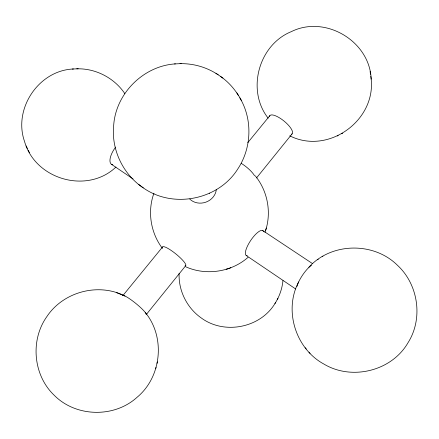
<?xml version="1.0" encoding="UTF-8"?>
<svg xmlns="http://www.w3.org/2000/svg" width="439" height="439" viewBox="0 0 439 439"><rect width="100%" height="100%" fill="white"/><g stroke="black" fill="none" stroke-linecap="round" stroke-linejoin="round"><path stroke-width="0.66" d="M179.117 273.349C178.382 290.728 187.03 308.024 201.287 317.979C224.576 335.198 261.2 327.774 275.566 302.504M282.957 280.57C282.189 288.741 279.363 296.66 274.951 303.574M124.967 296.051C98.462 282.359 63.298 291.759 46.863 316.596C30.082 340.17 33.15 375.18 54.14 395.204C75.887 417.253 114.283 418.104 137.127 397.235C161.684 376.86 165.596 337.053 145.238 312.436M264.98 232.313C271.878 213.502 267.938 191.344 255.289 175.863M157.03 363.338L157.403 361.857M155.68 368.765L156.015 367.438M265.573 230.568L266.363 228.006M153.946 193.209C147.246 211.477 150.643 232.857 162.381 248.32M298.63 281.975C283.599 310.466 295.683 348.884 323.987 364.112C351.902 380.816 391.736 371.065 408.029 342.7C423.377 318.522 418.34 284.384 397.306 265.145C373.578 241.691 331.341 242.383 308.836 267.258M277.283 299.447L277.958 298.262M146.171 314.686L185.697 265.71M256.508 177.965L292.127 133.835M162.628 246.91L122.805 295.666A15.069 2.168 39.1 0 1 135.404 303.097A15.069 2.168 39.1 0 1 146.269 314.5M247.805 142.631L269.853 115.638M115.967 167.05C87.169 194.455 35.169 179.496 24.535 141.451C12.994 108.823 38.731 70.278 73.467 68.989M248.095 257.309C231.364 272.076 206.132 275.939 185.763 266.802M317.375 259.806L318.27 259.224M322.171 256.694L322.923 256.206M289.74 135.81C328.685 155.565 377.847 119.326 370.801 76.353M175.408 63.885C143.476 65.839 115.742 93.507 113.679 125.406C111.144 149.6 123.079 174.42 143.279 187.881C173.043 208.964 218.381 199.959 237.757 169.02C251.668 148.146 252.787 119.419 239.826 97.831M341.63 133.747L342.689 133.209M337.311 135.98L338.145 135.558M209.392 193.281L209.666 193.182M180.001 63.671C193.434 63.337 207.016 67.304 218.167 74.8M76.748 68.835C95.581 68.204 114.299 77.961 124.797 93.578M174.497 63.935L181.214 63.606M72.254 69.049L78.208 68.764M116.269 292.55L124.303 295.771M262.785 230.601L312.535 263.625M111.621 164.411L133.039 178.909M246.301 255.558L295.71 288.999M220.592 76.485C229.465 82.576 236.429 91.175 241.477 100.619M215.955 73.28L222.952 78.104M138.598 184.342L143.279 187.881M309.012 352.171L310.06 353.368M305.138 347.721L306.263 348.994M268.174 118.179C246.235 90.39 258.576 44.893 291.32 31.635C325.277 14.69 369.847 41.222 371.185 79.13M236.862 92.887L238.481 95.62M26.126 145.913L27.388 148.497M28.217 150.171L29.49 152.761M370.11 71.519L370.494 74.29M269.491 116.522A14.383 4.719 39.1 0 1 284.148 121.153A14.383 4.719 39.1 0 1 291.255 134.345M230.826 267.669A13.516 12.468 -19.2 0 1 226.134 269.195M247.267 255.739A14.959 4.599 -56.2 0 1 250.828 240.265A14.959 4.599 -56.2 0 1 263.537 231.748M112.828 164.779A14.229 6.151 -56.2 0 1 115.666 147.125M296.978 286.409A15.239 3.967 -56.2 0 1 311.52 265.343M216.35 189.357A15.365 13.79 -19.2 0 1 205.94 202.132A15.365 13.79 -19.2 0 1 189.708 199.015M162.595 247.931A14.882 2.881 39.1 0 1 175.616 253.737A14.882 2.881 39.1 0 1 185.049 265.93M241.247 163.379A14.553 4.099 39.1 0 1 254.598 175.803"/></g></svg>
